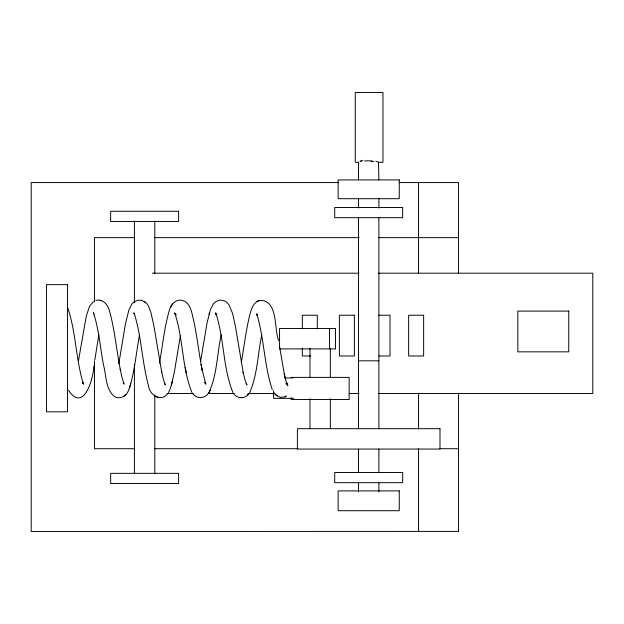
<?xml version="1.0" encoding="UTF-8"?>
<svg xmlns="http://www.w3.org/2000/svg" width="624" height="624" viewBox="0 0 624 624"><rect width="100%" height="100%" fill="white"/><g stroke="black" fill="none" stroke-linecap="round" stroke-linejoin="round"><path stroke-width="0.94" d="M94.754 360.149L98.865 334.846M78.538 360.352L86.26 316.189L89.567 306.228L93.389 301.673M241.418 361.881C244.265 345.743 246.09 329.394 250.123 313.49C251.589 308.381 253.664 302.25 259.288 300.511C278.296 298.966 273.998 329.051 278.593 340.431M118.81 363.683L125.494 323.614L128.872 310.081L131.726 304.177L133.864 302.047L137.701 300.245L141.812 300.245L146.702 303.389L148.512 306.095L150.977 312.725L153.964 326.266L161.749 372.325M139.519 335.002C135.892 353.558 134.862 372.832 128.435 390.718C126.446 396.271 119.254 400.007 114.114 396.217C105.409 388.775 106.353 375.437 103.537 365.196C100.136 347.701 99.13 329.566 93.343 312.632L94.045 314.012M159.455 363.145C162.646 345.735 164.284 327.974 169.143 310.908C170.524 305.62 174.525 299.801 180.632 300.128C186.716 300.433 190.086 306.314 191.506 311.571C196.654 330.907 198.416 350.93 202.262 370.531L201.131 364.33L201.302 365.313M200.639 361.195L207.067 322.897L210.46 309.488L213.346 303.849L215.826 301.61L219.991 300.043L224.422 300.823L226.918 302.351L229.039 304.886L232.651 313.654L235.607 327.452L243.313 373.136L243.103 372.169L244.92 379.938L246.979 384.868L246.113 383.666M221.208 334.831C216.949 354.128 217.253 375.024 208.681 393.097L210.374 390.023M180.391 335.759L174.338 372.169L171.413 385.016M261.752 335.096C257.665 354.268 257.587 374.774 249.553 392.878M93.795 365.867C93.756 377.707 83.725 413.408 68.562 390.312M172.396 381.365L170.11 389.158L168.41 392.621M129.464 388.151L130.829 383.612M209.032 314.231L209.438 312.866M170.68 306.93L172.497 303.982M167.357 394.001C160.805 402.433 149.105 394.563 148.465 385.616C141.991 361.865 141.554 336.788 134.191 313.279L134.644 314.473L133.778 312.928L134.55 314.129M233.836 393.838C237.128 398.744 245.185 399.025 248.555 394.087M247.463 395.359L248.492 394.165M207.722 394.251C204.087 398.798 196.318 398.697 192.964 393.884M123.669 396.466L125.83 394.711M256.823 301.665L259.288 300.511M285.753 396.872L280.176 397.324L276.151 395.125M95.885 300.409C102.921 298.381 108.287 305.245 109.645 311.423C114.832 330.603 116.563 350.501 120.377 369.97L120.214 369.151L122.039 377.699L124.137 384.134L123.178 382.98M243.485 397.449L240.716 397.683M338.77 182.575L31.2 182.575L31.2 531.469L458.484 531.398M399.118 182.575L458.484 182.575L458.484 273.187M134.355 237.65L94.45 237.65L94.45 301.844M154.799 237.65L359.206 237.65M378.674 237.65L458.484 237.65M152.389 273.195L358.956 273.195M378.44 273.195L592.8 273.195L592.8 393.502L378.44 393.502M378.799 315.229L390.023 315.229L390.023 355.976L378.799 355.976M310.76 355.976L302.328 355.976L302.328 348.215M358.511 360.82L378.885 360.82M291.143 377.395L349.159 377.395L349.159 399.524L291.143 399.524L291.143 397.597M285.121 377.996L292.789 377.996M167.006 393.502L193.315 393.502M207.932 393.502L234.234 393.502M247.876 393.502L273.211 393.502M349.214 393.502L358.956 393.502M293.748 398.346L273.608 398.346L273.608 390.702M134.355 448.703L94.45 448.703L94.45 361.171M154.799 448.703L297.882 448.703M439.99 448.703L458.484 448.703M100.183 300.355L101.314 300.557M375.898 161.366L378.885 162.295L382.957 162.263L382.957 92.531L355.251 92.531L355.251 162.263L358.511 162.295L358.511 179.813M155.758 396.653L158.402 397.519M378.526 162.17L378.885 179.813M144.557 301.657L145.657 302.351M273.936 392.8L275.987 394.976M285.886 383.089L287.227 384.446L286.361 382.691L287.859 385.757L286.049 381.248L284.388 374.525L279.568 346.546M274.911 394.064L277.251 396.053M82.532 382.98L83.639 384.158L82.766 382.372L83.273 383.526C75.785 358.925 76.003 332.53 67.876 308.1M176.358 315.003L174.517 312.944L175.391 314.465L174.837 313.232C183.409 338.972 181.795 367.349 191.966 392.582M216.902 314.746L215.561 313.435L216.754 314.597M215.561 313.435L216.403 314.254L215.506 312.92L216.38 314.566L215.842 313.201C224.336 338.988 222.721 367.411 232.978 392.636M257.634 315.011L256.534 313.88L257.462 315.853L256.948 314.519C264.295 339.066 264.131 365.344 272.259 389.68M205.694 383.768L204.867 382.754L205.858 384.056L204.992 382.278L205.686 383.768L202.051 369.377M164.447 383.596L165.415 384.899L163.363 379.408L161.53 371.264M284.224 373.823L285.34 378.76M185.234 367.349L186.225 372.832M458.484 393.034L458.484 531.469M418.486 182.575L418.486 273.187M418.486 393.034L418.486 429.086M418.486 448.578L418.486 531.398M378.885 198.307L378.885 208.034M378.885 217.768L378.885 428.727M378.885 449.101L378.885 472.384M378.885 483.054L378.885 491.79M358.511 198.307L358.511 208.034M358.511 217.768L358.511 428.727M358.511 449.101L358.511 472.384M358.511 483.054L358.511 491.79M330.346 348.535L330.346 377.504M330.346 398.744L330.346 428.672M329.488 328.52L329.488 348.894M317.32 328.809L317.32 315.229L302.328 315.229L302.328 328.809M309.972 348.535L309.972 377.504M309.972 398.744L309.972 428.672M154.783 220.943L154.783 273.468M154.783 395.047L154.783 473.827M134.41 220.943L134.41 302.648M134.41 364.892L134.41 473.827M286.627 396.014A8.151 8.151 0 0 1 285.106 396.451M371.28 161.218A10.374 1.459 6.7 0 1 373.706 161.647M364.642 160.976A9.734 2.769 1.2 0 1 372.146 161.054M360.025 161.187A10.374 2.714 -1.8 0 1 362.864 160.29M361.413 161.515A10 1.201 -7.9 0 1 360.89 161.522M399.259 179.923L338.138 179.923L338.138 198.697L399.259 198.697L399.259 179.923M402.667 207.503L334.729 207.503L334.729 217.69L402.667 217.69L402.667 207.503M178.597 211.294L110.659 211.294L110.659 221.481L178.597 221.481L178.597 211.294M67.532 284.653L46.449 284.653L46.449 411.824L67.532 411.824L67.532 284.653M568.76 311.103L517.826 311.103L517.826 351.85L568.76 351.85L568.76 311.103M354.377 315.229L339.386 315.229L339.386 355.976L354.377 355.976L354.377 315.229M423.641 315.229L408.65 315.229L408.65 355.976L423.641 355.976L423.641 315.229M335.486 328.52L279.544 328.52L279.544 348.894L335.486 348.894L335.486 328.52M439.99 428.688L297.398 428.688L297.398 449.062L439.99 449.062L439.99 428.688M402.667 472.501L334.729 472.501L334.729 482.68L402.667 482.68L402.667 472.501M178.597 473.343L110.659 473.343L110.659 483.53L178.597 483.53L178.597 473.343M399.259 490.893L338.138 490.893L338.138 510.713L399.259 510.713L399.259 490.893"/></g></svg>
